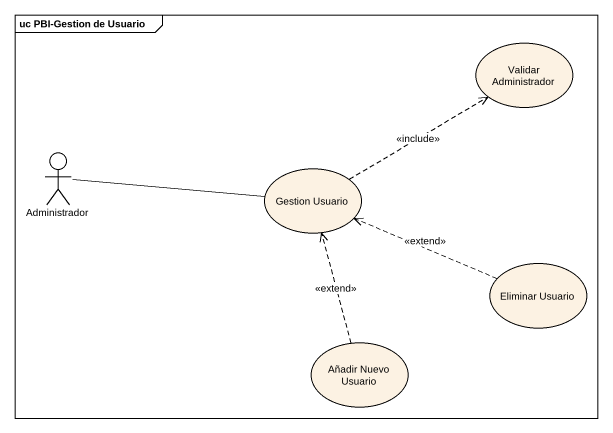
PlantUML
@startuml
mainframe uc PBI-Gestion de Usuario
usecase "Validar Administrador" as Validar_Administrador
actor Administrador
usecase "Gestion Usuario" as Gestion_Usuario
usecase "Eliminar Usuario" as Eliminar_Usuario
usecase "Añadir Nuevo Usuario" as Añadir_Nuevo_Usuario
Administrador -right- Gestion_Usuario
Gestion_Usuario .right.> Validar_Administrador : <<include>>
Eliminar_Usuario .left.> Gestion_Usuario : <<extend>>
Añadir_Nuevo_Usuario .up.> Gestion_Usuario : <<extend>>
@enduml
